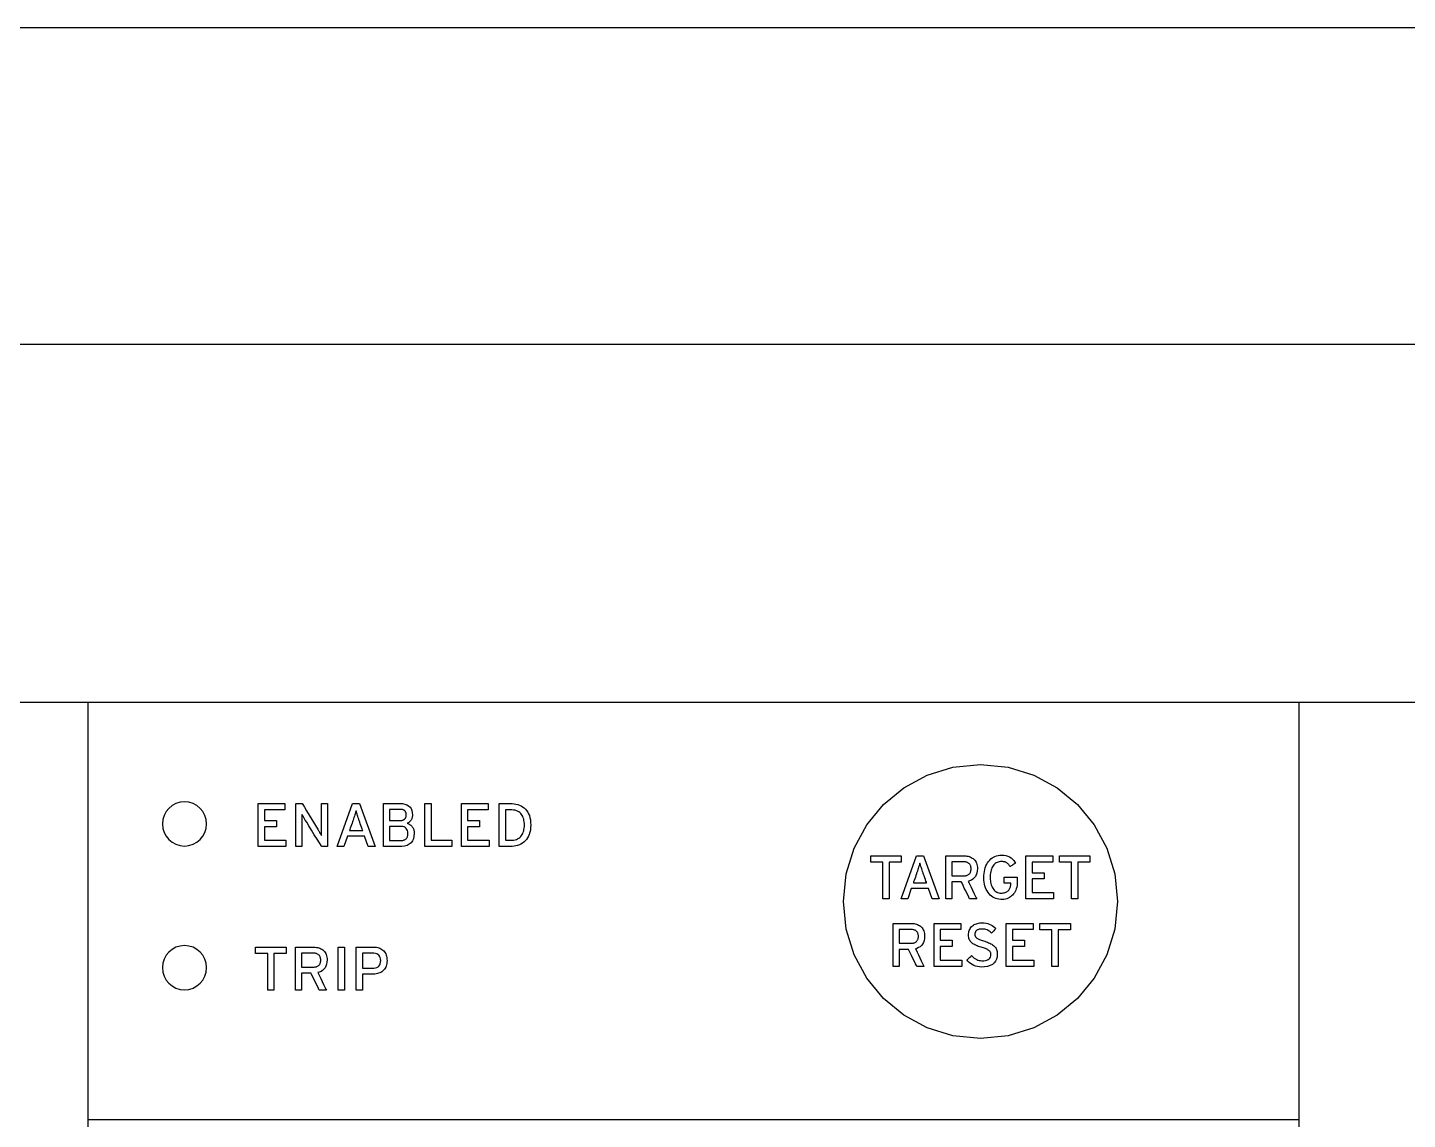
# Model space of a CAD drawing. Extents: x 1 to 47.7, y 0.2 to 33.3.
# Drawn here: x 11.468 to 14.59, y 13.531 to 16 of the extents above; entities that cross this region are included whole.
import ezdxf

# ---------------------------------------------------------------- set-up
doc = ezdxf.new("R2010")
doc.units = 0
doc.header["$MEASUREMENT"] = 0
for name, color, linetype in [('3_1__HORIZONTAL_RACK_MOUNT', 7, 'CONTINUOUS'), ('3_2__HORIZONTAL_PANEL_MOUN', 7, 'CONTINUOUS'), ('4_0_____DWG', 7, 'CONTINUOUS')]:
    doc.layers.add(name, color=color, linetype=linetype)

msp = doc.modelspace()

# ---------------------------------------------------------------- linework, layer by layer
at = {"layer": '3_1__HORIZONTAL_RACK_MOUNT'}
msp.add_lwpolyline([(14.7023, 15.2836), (14.5071, 15.2836), (14.3107, 15.2836), (14.1132, 15.2836), (13.9147, 15.2836), (13.7153, 15.2836), (13.5151, 15.2836), (13.3142, 15.2836), (12.9108, 15.2836), (12.5058, 15.2836), (12.1, 15.2836), (11.6942, 15.2836), (11.2892, 15.2836)], dxfattribs=at)
at = {"layer": '3_2__HORIZONTAL_PANEL_MOUN'}
msp.add_lwpolyline([(11.1871, 16), (11.6431, 16), (12.1, 16), (12.5569, 16), (13.0129, 16), (13.2403, 16), (13.4671, 16), (13.6932, 16), (13.9186, 16), (14.1431, 16), (14.3666, 16), (14.5889, 16), (14.8101, 16)], dxfattribs=at)
at = {"layer": '4_0_____DWG'}
for points in [[(14.6748, 14.4737), (14.5422, 14.4737), (14.4084, 14.4737), (14.2735, 14.4737), (14.1376, 14.4737), (14.0006, 14.4737), (13.8628, 14.4737), (13.7241, 14.4737), (13.5846, 14.4737), (13.3037, 14.4737), (13.0205, 14.4737), (12.7356, 14.4737), (12.1631, 14.4737), (11.5905, 14.4737), (11.3057, 14.4737)], [(11.6045, 14.4737), (11.6045, 10.7985)], [(14.3445, 14.4737), (14.3445, 10.7985)], [(11.9901, 14.1479), (11.9901, 14.2451), (12.0507, 14.2451), (12.0507, 14.231), (12.0042, 14.231), (12.0042, 14.2069), (12.0312, 14.2069), (12.0312, 14.1928), (12.0042, 14.1928), (12.0042, 14.162), (12.0528, 14.162), (12.0528, 14.1479), (11.9901, 14.1479)], [(12.2391, 14.1479), (12.2309, 14.171), (12.192, 14.171), (12.1839, 14.1479), (12.1688, 14.1479), (12.2038, 14.2451), (12.2193, 14.2451), (12.2547, 14.1479), (12.2391, 14.1479)], [(12.3672, 14.1479), (12.3672, 14.2451), (12.3813, 14.2451), (12.3813, 14.1622), (12.4282, 14.1622), (12.4282, 14.1479), (12.3672, 14.1479)], [(12.4498, 14.1479), (12.4498, 14.2451), (12.5104, 14.2451), (12.5104, 14.231), (12.4639, 14.231), (12.4639, 14.2069), (12.4909, 14.2069), (12.4909, 14.1928), (12.4639, 14.1928), (12.4639, 14.162), (12.5125, 14.162), (12.5125, 14.1479), (12.4498, 14.1479)], [(13.4175, 14.1126), (13.4175, 14.0297), (13.4035, 14.0297), (13.4035, 14.1126), (13.376, 14.1126), (13.376, 14.1269), (13.445, 14.1269), (13.445, 14.1126), (13.4175, 14.1126)], [(13.5148, 14.0297), (13.5066, 14.0527), (13.4677, 14.0527), (13.4597, 14.0297), (13.4445, 14.0297), (13.4795, 14.1269), (13.495, 14.1269), (13.5304, 14.0297), (13.5148, 14.0297)], [(13.7269, 14.0297), (13.7269, 14.1269), (13.7875, 14.1269), (13.7875, 14.1128), (13.741, 14.1128), (13.741, 14.0886), (13.768, 14.0886), (13.768, 14.0745), (13.741, 14.0745), (13.741, 14.0438), (13.7896, 14.0438), (13.7896, 14.0297), (13.7269, 14.0297)], [(13.8444, 14.1126), (13.8444, 14.0297), (13.8303, 14.0297), (13.8303, 14.1126), (13.8028, 14.1126), (13.8028, 14.1269), (13.8719, 14.1269), (13.8719, 14.1126), (13.8444, 14.1126)], [(13.5192, 13.8769), (13.5192, 13.9741), (13.5799, 13.9741), (13.5799, 13.96), (13.5333, 13.96), (13.5333, 13.9358), (13.5604, 13.9358), (13.5604, 13.9217), (13.5333, 13.9217), (13.5333, 13.891), (13.5819, 13.891), (13.5819, 13.8769), (13.5192, 13.8769)], [(13.6825, 13.8769), (13.6825, 13.9741), (13.7432, 13.9741), (13.7432, 13.96), (13.6966, 13.96), (13.6966, 13.9358), (13.7236, 13.9358), (13.7236, 13.9217), (13.6966, 13.9217), (13.6966, 13.891), (13.7452, 13.891), (13.7452, 13.8769), (13.6825, 13.8769)], [(13.8, 13.9598), (13.8, 13.8769), (13.7859, 13.8769), (13.7859, 13.9598), (13.7584, 13.9598), (13.7584, 13.9741), (13.8275, 13.9741), (13.8275, 13.9598), (13.8, 13.9598)], [(12.0257, 13.9062), (12.0257, 13.8232), (12.0116, 13.8232), (12.0116, 13.9062), (11.9841, 13.9062), (11.9841, 13.9204), (12.0532, 13.9204), (12.0532, 13.9062), (12.0257, 13.9062)], [(12.1713, 13.8232), (12.1713, 13.9204), (12.1854, 13.9204), (12.1854, 13.8232), (12.1713, 13.8232)], [(11.6045, 13.5308), (14.3445, 13.5308)]]:
    msp.add_lwpolyline(points, dxfattribs=at)
for points in [[(13.9343, 14.0236), (13.928, 13.9611), (13.9099, 13.9029), (13.8813, 13.8502), (13.8435, 13.8044), (13.7976, 13.7665), (13.745, 13.7379), (13.6868, 13.7199), (13.6243, 13.7136), (13.5618, 13.7199), (13.5036, 13.7379), (13.4509, 13.7665), (13.4051, 13.8044), (13.3672, 13.8502), (13.3386, 13.9029), (13.3206, 13.9611), (13.3143, 14.0236), (13.3206, 14.086), (13.3386, 14.1442), (13.3672, 14.1969), (13.4051, 14.2428), (13.4509, 14.2806), (13.5036, 14.3092), (13.5618, 14.3273), (13.6243, 14.3336), (13.6868, 14.3273), (13.745, 14.3092), (13.7976, 14.2806), (13.8435, 14.2428), (13.8813, 14.1969), (13.9099, 14.1442), (13.928, 14.086)], [(11.8234, 14.1489), (11.8335, 14.1499), (11.8429, 14.1529), (11.8514, 14.1575), (11.8588, 14.1636), (11.8649, 14.171), (11.8695, 14.1795), (11.8724, 14.1889), (11.8735, 14.1989), (11.8724, 14.209), (11.8695, 14.2184), (11.8649, 14.2269), (11.8588, 14.2343), (11.8514, 14.2404), (11.8429, 14.245), (11.8335, 14.2479), (11.8234, 14.2489), (11.8134, 14.2479), (11.804, 14.245), (11.7955, 14.2404), (11.7881, 14.2343), (11.782, 14.2269), (11.7774, 14.2184), (11.7745, 14.209), (11.7735, 14.1989), (11.7745, 14.1889), (11.7774, 14.1795), (11.782, 14.171), (11.7881, 14.1636), (11.7955, 14.1575), (11.804, 14.1529), (11.8134, 14.1499)], [(12.1336, 14.1479), (12.1322, 14.1502), (12.1285, 14.1561), (12.1233, 14.1646), (12.1171, 14.1747), (12.1107, 14.1851), (12.1047, 14.1948), (12.0998, 14.2028), (12.0967, 14.2077), (12.0958, 14.2093), (12.0949, 14.2109), (12.094, 14.2124), (12.0931, 14.2138), (12.0923, 14.2152), (12.0915, 14.2165), (12.0907, 14.2178), (12.09, 14.2191), (12.0893, 14.2203), (12.089, 14.2195), (12.089, 14.2172), (12.089, 14.2148), (12.089, 14.2123), (12.089, 14.2097), (12.0891, 14.2071), (12.0891, 14.2044), (12.0891, 14.2016), (12.0891, 14.1987), (12.0891, 14.197), (12.0891, 14.1924), (12.0891, 14.1856), (12.0891, 14.1775), (12.0891, 14.1688), (12.0891, 14.1606), (12.0891, 14.1538), (12.0891, 14.1493), (12.0891, 14.1479), (12.0885, 14.1479), (12.0871, 14.1479), (12.0851, 14.1479), (12.0828, 14.1479), (12.0805, 14.1479), (12.0783, 14.1479), (12.0766, 14.1479), (12.0756, 14.1479), (12.0754, 14.1486), (12.0754, 14.1549), (12.0754, 14.1664), (12.0754, 14.1812), (12.0754, 14.1977), (12.0754, 14.2141), (12.0754, 14.2286), (12.0754, 14.2394), (12.0754, 14.2448), (12.0757, 14.2451), (12.0769, 14.2451), (12.0788, 14.2451), (12.0811, 14.2451), (12.0835, 14.2451), (12.0859, 14.2451), (12.0879, 14.2451), (12.0893, 14.2451), (12.0898, 14.2451), (12.0911, 14.243), (12.0946, 14.2372), (12.0996, 14.2289), (12.1055, 14.2191), (12.1117, 14.209), (12.1174, 14.1995), (12.122, 14.1918), (12.1249, 14.1869), (12.1259, 14.1853), (12.127, 14.1835), (12.128, 14.1817), (12.1289, 14.1801), (12.1299, 14.1784), (12.1307, 14.1769), (12.1316, 14.1754), (12.1324, 14.174), (12.1331, 14.1726), (12.1334, 14.1734), (12.1334, 14.1758), (12.1334, 14.1783), (12.1333, 14.1808), (12.1333, 14.1834), (12.1333, 14.1861), (12.1333, 14.1889), (12.1333, 14.1917), (12.1333, 14.1946), (12.1333, 14.1963), (12.1333, 14.2008), (12.1333, 14.2076), (12.1333, 14.2158), (12.1333, 14.2243), (12.1333, 14.2325), (12.1333, 14.2393), (12.1333, 14.2438), (12.1333, 14.2451), (12.1339, 14.2451), (12.1354, 14.2451), (12.1373, 14.2451), (12.1396, 14.2451), (12.142, 14.2451), (12.1441, 14.2451), (12.1458, 14.2451), (12.1468, 14.2451), (12.147, 14.2444), (12.147, 14.2382), (12.147, 14.2267), (12.147, 14.2118), (12.147, 14.1953), (12.147, 14.179), (12.147, 14.1645), (12.147, 14.1537), (12.147, 14.1483), (12.1467, 14.1479), (12.1456, 14.1479), (12.1439, 14.1479), (12.1417, 14.1479), (12.1394, 14.1479), (12.1372, 14.1479), (12.1354, 14.1479), (12.134, 14.1479)], [(12.3431, 14.1778), (12.3425, 14.1712), (12.3412, 14.1654), (12.3389, 14.1605), (12.3358, 14.1564), (12.3319, 14.1531), (12.3271, 14.1506), (12.3214, 14.1489), (12.3149, 14.1481), (12.3106, 14.1479), (12.308, 14.1479), (12.3034, 14.1479), (12.2976, 14.1479), (12.2911, 14.1479), (12.2847, 14.1479), (12.2792, 14.1479), (12.2752, 14.1479), (12.2735, 14.1479), (12.2735, 14.1509), (12.2735, 14.1601), (12.2735, 14.1737), (12.2735, 14.1899), (12.2735, 14.2069), (12.2735, 14.2227), (12.2735, 14.2355), (12.2735, 14.2435), (12.2736, 14.2451), (12.276, 14.2451), (12.2805, 14.2451), (12.2865, 14.2451), (12.2932, 14.2451), (12.2998, 14.2451), (12.3057, 14.2451), (12.31, 14.2451), (12.3121, 14.2451), (12.3167, 14.2449), (12.322, 14.244), (12.3266, 14.2424), (12.3304, 14.2401), (12.3336, 14.2372), (12.336, 14.2336), (12.3378, 14.2292), (12.3388, 14.2242), (12.3392, 14.2195), (12.3391, 14.2179), (12.339, 14.2163), (12.3387, 14.2148), (12.3384, 14.2133), (12.3379, 14.2119), (12.3374, 14.2106), (12.3368, 14.2094), (12.3361, 14.2082), (12.3353, 14.2071), (12.3345, 14.206), (12.3336, 14.2051), (12.3326, 14.2041), (12.3316, 14.2033), (12.3306, 14.2024), (12.3294, 14.2017), (12.3283, 14.201), (12.3273, 14.2004), (12.3287, 14.2), (12.3301, 14.1995), (12.3314, 14.1989), (12.3327, 14.1981), (12.3339, 14.1973), (12.3352, 14.1963), (12.3364, 14.1953), (12.3376, 14.1941), (12.3387, 14.1928), (12.3397, 14.1913), (12.3406, 14.1898), (12.3413, 14.1881), (12.3419, 14.1863), (12.3424, 14.1843), (12.3427, 14.1823), (12.343, 14.1801)], [(12.6067, 14.1965), (12.6065, 14.1907), (12.6059, 14.1853), (12.6049, 14.1802), (12.6035, 14.1755), (12.6018, 14.1712), (12.5997, 14.1673), (12.5973, 14.1638), (12.5944, 14.1607), (12.5913, 14.158), (12.588, 14.1556), (12.5845, 14.1535), (12.5809, 14.1518), (12.5771, 14.1504), (12.5731, 14.1493), (12.569, 14.1485), (12.5647, 14.1481), (12.5608, 14.1479), (12.5595, 14.1479), (12.5567, 14.1479), (12.5528, 14.1479), (12.5483, 14.1479), (12.5438, 14.1479), (12.5398, 14.1479), (12.5368, 14.1479), (12.5353, 14.1479), (12.5352, 14.1499), (12.5352, 14.1584), (12.5352, 14.1717), (12.5352, 14.1879), (12.5352, 14.2051), (12.5352, 14.2214), (12.5352, 14.2347), (12.5352, 14.2432), (12.5353, 14.2451), (12.5368, 14.2451), (12.5398, 14.2451), (12.5438, 14.2451), (12.5483, 14.2451), (12.5528, 14.2451), (12.5567, 14.2451), (12.5595, 14.2451), (12.5608, 14.2451), (12.5647, 14.2451), (12.5691, 14.2447), (12.5733, 14.2439), (12.5773, 14.2429), (12.5812, 14.2415), (12.5848, 14.2398), (12.5883, 14.2378), (12.5916, 14.2354), (12.5947, 14.2327), (12.5974, 14.2296), (12.5998, 14.226), (12.6019, 14.2221), (12.6036, 14.2178), (12.6049, 14.2131), (12.6059, 14.208), (12.6065, 14.2024)], [(12.2187, 14.2064), (12.2176, 14.2096), (12.2166, 14.2127), (12.2156, 14.2156), (12.2147, 14.2184), (12.2138, 14.2211), (12.213, 14.2236), (12.2122, 14.2261), (12.2115, 14.2283), (12.2108, 14.227), (12.2101, 14.2247), (12.2094, 14.2222), (12.2086, 14.2195), (12.2077, 14.2168), (12.2067, 14.2138), (12.2057, 14.2108), (12.2047, 14.2076), (12.2041, 14.2059), (12.2035, 14.2041), (12.2024, 14.201), (12.2011, 14.1972), (12.1997, 14.1931), (12.1983, 14.1893), (12.1973, 14.1862), (12.1966, 14.1844), (12.1967, 14.184), (12.1988, 14.184), (12.2027, 14.184), (12.2077, 14.184), (12.2131, 14.184), (12.2184, 14.184), (12.2228, 14.184), (12.2257, 14.184), (12.2265, 14.1841), (12.226, 14.1853), (12.2251, 14.188), (12.2238, 14.1916), (12.2224, 14.1956), (12.221, 14.1996), (12.2198, 14.2031), (12.219, 14.2055)], [(12.3251, 14.2191), (12.325, 14.2204), (12.3249, 14.2216), (12.3247, 14.2227), (12.3245, 14.2239), (12.3241, 14.2249), (12.3237, 14.2259), (12.3232, 14.2269), (12.3226, 14.2278), (12.3219, 14.2286), (12.321, 14.2294), (12.32, 14.23), (12.319, 14.2305), (12.3178, 14.231), (12.3165, 14.2313), (12.3151, 14.2316), (12.3136, 14.2318), (12.312, 14.2318), (12.311, 14.2318), (12.3085, 14.2318), (12.3048, 14.2318), (12.3005, 14.2318), (12.2961, 14.2318), (12.292, 14.2318), (12.2888, 14.2318), (12.287, 14.2318), (12.2868, 14.2316), (12.2868, 14.2298), (12.2868, 14.2266), (12.2868, 14.2226), (12.2868, 14.2181), (12.2868, 14.2139), (12.2868, 14.2102), (12.2868, 14.2076), (12.2868, 14.2067), (12.2877, 14.2067), (12.2903, 14.2067), (12.294, 14.2067), (12.2983, 14.2067), (12.3027, 14.2067), (12.3067, 14.2067), (12.3099, 14.2067), (12.3118, 14.2067), (12.3124, 14.2067), (12.3133, 14.2067), (12.314, 14.2068), (12.3148, 14.2069), (12.3155, 14.207), (12.3162, 14.2072), (12.3168, 14.2073), (12.3175, 14.2076), (12.3181, 14.2078), (12.3186, 14.2081), (12.3192, 14.2084), (12.3197, 14.2087), (12.3202, 14.209), (12.3206, 14.2093), (12.3211, 14.2097), (12.3215, 14.21), (12.3219, 14.2104), (12.3225, 14.211), (12.3231, 14.2119), (12.3236, 14.2128), (12.3241, 14.2137), (12.3244, 14.2147), (12.3247, 14.2157), (12.3249, 14.2168), (12.325, 14.2179)], [(12.5923, 14.1965), (12.5922, 14.2002), (12.5919, 14.2036), (12.5914, 14.2069), (12.5907, 14.21), (12.5898, 14.2129), (12.5886, 14.2156), (12.5873, 14.2182), (12.5858, 14.2206), (12.584, 14.2228), (12.5819, 14.2247), (12.5796, 14.2264), (12.577, 14.2278), (12.5742, 14.229), (12.5711, 14.2299), (12.5677, 14.2305), (12.5641, 14.2309), (12.5608, 14.231), (12.5603, 14.231), (12.559, 14.231), (12.5572, 14.231), (12.5552, 14.231), (12.5532, 14.231), (12.5514, 14.231), (12.55, 14.231), (12.5493, 14.231), (12.5493, 14.2296), (12.5493, 14.2236), (12.5493, 14.2142), (12.5493, 14.2026), (12.5493, 14.1904), (12.5493, 14.1789), (12.5493, 14.1694), (12.5493, 14.1635), (12.5493, 14.162), (12.55, 14.162), (12.5514, 14.162), (12.5532, 14.162), (12.5552, 14.162), (12.5572, 14.162), (12.559, 14.162), (12.5603, 14.162), (12.5608, 14.162), (12.5641, 14.1622), (12.5677, 14.1626), (12.5711, 14.1632), (12.5742, 14.1641), (12.577, 14.1653), (12.5796, 14.1668), (12.5819, 14.1685), (12.584, 14.1705), (12.5858, 14.1727), (12.5873, 14.1751), (12.5886, 14.1776), (12.5898, 14.1803), (12.5907, 14.1832), (12.5914, 14.1863), (12.5919, 14.1895), (12.5922, 14.193)], [(12.329, 14.1773), (12.3287, 14.1809), (12.3279, 14.1841), (12.3267, 14.1868), (12.325, 14.189), (12.3228, 14.1908), (12.3202, 14.1921), (12.3171, 14.193), (12.3136, 14.1935), (12.3118, 14.1935), (12.3096, 14.1935), (12.3061, 14.1935), (12.3018, 14.1935), (12.2972, 14.1935), (12.2929, 14.1935), (12.2894, 14.1935), (12.2872, 14.1935), (12.2868, 14.1934), (12.2868, 14.1913), (12.2868, 14.1874), (12.2868, 14.1822), (12.2868, 14.1764), (12.2868, 14.1708), (12.2868, 14.1659), (12.2868, 14.1625), (12.2868, 14.1612), (12.2878, 14.1612), (12.2904, 14.1612), (12.2942, 14.1612), (12.2986, 14.1612), (12.303, 14.1612), (12.3071, 14.1612), (12.3102, 14.1612), (12.3118, 14.1612), (12.3134, 14.1613), (12.3154, 14.1614), (12.3173, 14.1617), (12.3191, 14.1621), (12.3207, 14.1627), (12.3221, 14.1633), (12.3234, 14.1642), (12.3245, 14.1651), (12.3255, 14.1661), (12.3263, 14.1673), (12.327, 14.1685), (12.3276, 14.1697), (12.3281, 14.1711), (12.3285, 14.1725), (12.3287, 14.1741), (12.3289, 14.1757)], [(13.4944, 14.0881), (13.4933, 14.0913), (13.4923, 14.0944), (13.4913, 14.0973), (13.4904, 14.1001), (13.4895, 14.1028), (13.4887, 14.1054), (13.4879, 14.1078), (13.4872, 14.1101), (13.4865, 14.1087), (13.4859, 14.1064), (13.4851, 14.1039), (13.4843, 14.1013), (13.4834, 14.0985), (13.4824, 14.0956), (13.4814, 14.0925), (13.4804, 14.0893), (13.4798, 14.0877), (13.4792, 14.0858), (13.4781, 14.0827), (13.4768, 14.0789), (13.4754, 14.0748), (13.474, 14.071), (13.473, 14.068), (13.4723, 14.0661), (13.4724, 14.0657), (13.4745, 14.0657), (13.4784, 14.0657), (13.4834, 14.0657), (13.4888, 14.0657), (13.4941, 14.0657), (13.4985, 14.0657), (13.5014, 14.0657), (13.5022, 14.0658), (13.5017, 14.067), (13.5008, 14.0697), (13.4995, 14.0733), (13.4981, 14.0774), (13.4967, 14.0813), (13.4955, 14.0848), (13.4947, 14.0872)], [(13.6172, 14.0978), (13.6169, 14.0926), (13.616, 14.088), (13.6146, 14.0838), (13.6126, 14.0801), (13.6101, 14.0769), (13.6071, 14.0742), (13.6035, 14.072), (13.5994, 14.0702), (13.5966, 14.0692), (13.5978, 14.0667), (13.6, 14.0621), (13.603, 14.056), (13.6063, 14.0492), (13.6095, 14.0425), (13.6124, 14.0365), (13.6146, 14.032), (13.6157, 14.0298), (13.6154, 14.0297), (13.614, 14.0297), (13.6119, 14.0297), (13.6093, 14.0297), (13.6064, 14.0297), (13.6037, 14.0297), (13.6015, 14.0297), (13.6, 14.0297), (13.5994, 14.0297), (13.5986, 14.0314), (13.5967, 14.0353), (13.594, 14.0409), (13.5909, 14.0474), (13.5876, 14.054), (13.5847, 14.0601), (13.5824, 14.0649), (13.581, 14.0677), (13.5806, 14.0681), (13.5792, 14.0681), (13.5766, 14.0681), (13.5733, 14.0681), (13.5697, 14.0681), (13.5661, 14.0681), (13.5629, 14.0681), (13.5606, 14.0681), (13.5596, 14.0681), (13.5595, 14.0672), (13.5595, 14.0637), (13.5595, 14.0585), (13.5595, 14.0522), (13.5595, 14.0456), (13.5595, 14.0393), (13.5595, 14.0341), (13.5595, 14.0306), (13.5595, 14.0297), (13.5588, 14.0297), (13.5573, 14.0297), (13.5553, 14.0297), (13.5529, 14.0297), (13.5506, 14.0297), (13.5484, 14.0297), (13.5468, 14.0297), (13.5458, 14.0297), (13.5457, 14.0308), (13.5457, 14.0379), (13.5457, 14.05), (13.5457, 14.0654), (13.5457, 14.0821), (13.5457, 14.0984), (13.5457, 14.1125), (13.5457, 14.1226), (13.5457, 14.1268), (13.547, 14.1269), (13.5509, 14.1269), (13.5566, 14.1269), (13.5634, 14.1269), (13.5706, 14.1269), (13.5772, 14.1269), (13.5827, 14.1269), (13.5862, 14.1269), (13.5878, 14.1269), (13.5907, 14.1267), (13.5934, 14.1264), (13.5961, 14.1259), (13.5986, 14.1252), (13.601, 14.1243), (13.6034, 14.1232), (13.6056, 14.1219), (13.6077, 14.1205), (13.6096, 14.1189), (13.6114, 14.117), (13.6129, 14.1149), (13.6142, 14.1126), (13.6153, 14.11), (13.6161, 14.1073), (13.6167, 14.1044), (13.6171, 14.1012)], [(13.603, 14.0974), (13.6029, 14.0992), (13.6027, 14.1009), (13.6024, 14.1025), (13.602, 14.1039), (13.6014, 14.1053), (13.6008, 14.1065), (13.6, 14.1077), (13.5991, 14.1087), (13.5981, 14.1096), (13.597, 14.1105), (13.5958, 14.1112), (13.5945, 14.1118), (13.5931, 14.1123), (13.5917, 14.1127), (13.5901, 14.113), (13.5885, 14.1131), (13.587, 14.1132), (13.5856, 14.1132), (13.5826, 14.1132), (13.5784, 14.1132), (13.5736, 14.1132), (13.5688, 14.1132), (13.5645, 14.1132), (13.5613, 14.1132), (13.5596, 14.1132), (13.5595, 14.1125), (13.5595, 14.1098), (13.5595, 14.1055), (13.5595, 14.1003), (13.5595, 14.0947), (13.5595, 14.0895), (13.5595, 14.0852), (13.5595, 14.0825), (13.5596, 14.0818), (13.5613, 14.0818), (13.5645, 14.0818), (13.5688, 14.0818), (13.5736, 14.0818), (13.5784, 14.0818), (13.5826, 14.0818), (13.5856, 14.0818), (13.587, 14.0818), (13.5884, 14.0819), (13.5901, 14.082), (13.5916, 14.0823), (13.593, 14.0826), (13.5944, 14.0831), (13.5957, 14.0837), (13.5969, 14.0844), (13.598, 14.0852), (13.599, 14.0861), (13.5999, 14.0871), (13.6007, 14.0882), (13.6014, 14.0895), (13.6019, 14.0908), (13.6024, 14.0923), (13.6027, 14.0939), (13.6029, 14.0956)], [(13.7074, 14.0677), (13.7072, 14.0635), (13.7068, 14.0596), (13.7061, 14.0559), (13.7052, 14.0524), (13.7041, 14.0491), (13.7027, 14.0461), (13.701, 14.0432), (13.6991, 14.0406), (13.6969, 14.0383), (13.6946, 14.0361), (13.6921, 14.0342), (13.6895, 14.0325), (13.6866, 14.0311), (13.6837, 14.03), (13.6805, 14.0291), (13.6772, 14.0285), (13.6738, 14.0282), (13.67, 14.0282), (13.666, 14.0286), (13.6622, 14.0293), (13.6586, 14.0304), (13.6552, 14.0318), (13.652, 14.0336), (13.649, 14.0357), (13.6463, 14.0382), (13.6437, 14.041), (13.6413, 14.0441), (13.6392, 14.0474), (13.6373, 14.0509), (13.6357, 14.0547), (13.6343, 14.0587), (13.6333, 14.063), (13.6325, 14.0674), (13.632, 14.0722), (13.6318, 14.0771), (13.6319, 14.0821), (13.6322, 14.087), (13.6329, 14.0916), (13.6338, 14.0959), (13.635, 14.1001), (13.6365, 14.104), (13.6382, 14.1077), (13.6402, 14.1111), (13.6425, 14.1144), (13.645, 14.1173), (13.6477, 14.1199), (13.6506, 14.1222), (13.6536, 14.1241), (13.6569, 14.1256), (13.6604, 14.1268), (13.6641, 14.1277), (13.668, 14.1282), (13.6723, 14.1284), (13.6772, 14.1281), (13.6818, 14.1273), (13.6861, 14.126), (13.69, 14.1243), (13.6935, 14.1222), (13.6967, 14.1195), (13.6996, 14.1164), (13.7021, 14.1129), (13.7035, 14.1102), (13.7028, 14.1098), (13.7014, 14.1089), (13.6996, 14.1077), (13.6975, 14.1064), (13.6955, 14.1051), (13.6936, 14.1039), (13.6921, 14.1029), (13.6913, 14.1024), (13.6908, 14.103), (13.69, 14.1043), (13.6891, 14.1055), (13.6883, 14.1066), (13.6874, 14.1077), (13.6864, 14.1086), (13.6855, 14.1095), (13.6845, 14.1103), (13.6835, 14.1111), (13.6825, 14.1117), (13.6814, 14.1122), (13.6802, 14.1126), (13.6789, 14.113), (13.6776, 14.1133), (13.6762, 14.1136), (13.6748, 14.1138), (13.6733, 14.1139), (13.6717, 14.1139), (13.6691, 14.1138), (13.6665, 14.1134), (13.664, 14.1128), (13.6617, 14.112), (13.6596, 14.1109), (13.6576, 14.1096), (13.6558, 14.1081), (13.6541, 14.1063), (13.6526, 14.1043), (13.6512, 14.102), (13.6499, 14.0995), (13.6489, 14.0969), (13.648, 14.0941), (13.6473, 14.0911), (13.6467, 14.0879), (13.6464, 14.0845), (13.6462, 14.081), (13.6461, 14.0772), (13.6463, 14.0736), (13.6466, 14.0702), (13.647, 14.067), (13.6477, 14.064), (13.6485, 14.0611), (13.6495, 14.0584), (13.6506, 14.0559), (13.6519, 14.0536), (13.6534, 14.0514), (13.655, 14.0494), (13.6568, 14.0477), (13.6587, 14.0462), (13.6608, 14.045), (13.663, 14.044), (13.6654, 14.0433), (13.668, 14.0428), (13.6706, 14.0426), (13.6733, 14.0427), (13.6757, 14.0429), (13.6779, 14.0433), (13.68, 14.0439), (13.6819, 14.0446), (13.6837, 14.0455), (13.6853, 14.0466), (13.6867, 14.0478), (13.688, 14.0492), (13.689, 14.0506), (13.69, 14.0522), (13.6908, 14.0538), (13.6915, 14.0554), (13.692, 14.0571), (13.6924, 14.0589), (13.6928, 14.0608), (13.6929, 14.0627), (13.693, 14.0645), (13.693, 14.0646), (13.693, 14.0646), (13.693, 14.0647), (13.693, 14.0647), (13.693, 14.0648), (13.693, 14.0649), (13.693, 14.0649), (13.693, 14.0649), (13.693, 14.0649), (13.6922, 14.0649), (13.6905, 14.0649), (13.6883, 14.0649), (13.6857, 14.0649), (13.6831, 14.0649), (13.6808, 14.0649), (13.6789, 14.0649), (13.6778, 14.0649), (13.6776, 14.065), (13.6776, 14.0659), (13.6776, 14.0675), (13.6776, 14.0696), (13.6776, 14.072), (13.6776, 14.0743), (13.6776, 14.0764), (13.6776, 14.078), (13.6776, 14.0788), (13.678, 14.0789), (13.6803, 14.0789), (13.6839, 14.0789), (13.6885, 14.0789), (13.6936, 14.0789), (13.6985, 14.0789), (13.7028, 14.0789), (13.7059, 14.0789), (13.7073, 14.0789), (13.7074, 14.0786), (13.7074, 14.0777), (13.7074, 14.0762), (13.7074, 14.0744), (13.7074, 14.0725), (13.7074, 14.0707), (13.7074, 14.0692), (13.7074, 14.0681)], [(13.4979, 13.945), (13.4975, 13.9399), (13.4966, 13.9352), (13.4952, 13.931), (13.4932, 13.9273), (13.4907, 13.9241), (13.4877, 13.9214), (13.4841, 13.9192), (13.48, 13.9175), (13.4772, 13.9164), (13.4784, 13.914), (13.4807, 13.9093), (13.4836, 13.9032), (13.4869, 13.8964), (13.4902, 13.8897), (13.4931, 13.8837), (13.4952, 13.8792), (13.4963, 13.877), (13.496, 13.8769), (13.4947, 13.8769), (13.4925, 13.8769), (13.4899, 13.8769), (13.4871, 13.8769), (13.4844, 13.8769), (13.4821, 13.8769), (13.4806, 13.8769), (13.4801, 13.8769), (13.4793, 13.8786), (13.4773, 13.8826), (13.4746, 13.8882), (13.4715, 13.8946), (13.4683, 13.9012), (13.4653, 13.9073), (13.463, 13.9121), (13.4616, 13.9149), (13.4613, 13.9154), (13.4598, 13.9154), (13.4572, 13.9154), (13.4539, 13.9154), (13.4503, 13.9154), (13.4467, 13.9154), (13.4435, 13.9154), (13.4412, 13.9154), (13.4402, 13.9154), (13.4402, 13.9144), (13.4402, 13.911), (13.4402, 13.9057), (13.4402, 13.8995), (13.4402, 13.8928), (13.4402, 13.8865), (13.4402, 13.8813), (13.4402, 13.8779), (13.4401, 13.8769), (13.4395, 13.8769), (13.438, 13.8769), (13.4359, 13.8769), (13.4336, 13.8769), (13.4312, 13.8769), (13.4291, 13.8769), (13.4274, 13.8769), (13.4264, 13.8769), (13.4263, 13.878), (13.4263, 13.8851), (13.4263, 13.8972), (13.4263, 13.9126), (13.4263, 13.9293), (13.4263, 13.9456), (13.4263, 13.9597), (13.4263, 13.9698), (13.4263, 13.974), (13.4276, 13.9741), (13.4315, 13.9741), (13.4372, 13.9741), (13.4441, 13.9741), (13.4512, 13.9741), (13.4579, 13.9741), (13.4633, 13.9741), (13.4668, 13.9741), (13.4684, 13.9741), (13.4713, 13.9739), (13.4741, 13.9736), (13.4767, 13.9731), (13.4792, 13.9724), (13.4817, 13.9715), (13.484, 13.9704), (13.4862, 13.9692), (13.4883, 13.9677), (13.4903, 13.9661), (13.492, 13.9642), (13.4935, 13.9621), (13.4948, 13.9598), (13.4959, 13.9573), (13.4967, 13.9545), (13.4974, 13.9516), (13.4977, 13.9484)], [(13.4836, 13.9446), (13.4836, 13.9464), (13.4833, 13.9481), (13.483, 13.9497), (13.4826, 13.9511), (13.4821, 13.9525), (13.4814, 13.9537), (13.4806, 13.9549), (13.4797, 13.9559), (13.4787, 13.9568), (13.4776, 13.9577), (13.4764, 13.9584), (13.4751, 13.959), (13.4737, 13.9595), (13.4723, 13.9599), (13.4707, 13.9602), (13.4691, 13.9603), (13.4676, 13.9604), (13.4662, 13.9604), (13.4632, 13.9604), (13.459, 13.9604), (13.4542, 13.9604), (13.4494, 13.9604), (13.4451, 13.9604), (13.4419, 13.9604), (13.4403, 13.9604), (13.4402, 13.9598), (13.4402, 13.957), (13.4402, 13.9527), (13.4402, 13.9475), (13.4402, 13.9419), (13.4402, 13.9367), (13.4402, 13.9324), (13.4402, 13.9297), (13.4403, 13.929), (13.4419, 13.929), (13.4451, 13.929), (13.4494, 13.929), (13.4542, 13.929), (13.459, 13.929), (13.4632, 13.929), (13.4662, 13.929), (13.4676, 13.929), (13.4691, 13.9291), (13.4707, 13.9292), (13.4722, 13.9295), (13.4737, 13.9299), (13.475, 13.9303), (13.4763, 13.9309), (13.4775, 13.9316), (13.4786, 13.9324), (13.4796, 13.9333), (13.4805, 13.9343), (13.4813, 13.9355), (13.482, 13.9367), (13.4826, 13.938), (13.483, 13.9395), (13.4833, 13.9411), (13.4836, 13.9428)], [(13.6621, 13.9048), (13.6617, 13.8987), (13.6604, 13.8932), (13.6582, 13.8885), (13.655, 13.8846), (13.651, 13.8813), (13.646, 13.8787), (13.6402, 13.8769), (13.6334, 13.8757), (13.6263, 13.8754), (13.6217, 13.8757), (13.6173, 13.8765), (13.6131, 13.8776), (13.6091, 13.8791), (13.6054, 13.881), (13.6019, 13.8833), (13.5986, 13.8859), (13.5955, 13.889), (13.5938, 13.8911), (13.5944, 13.8917), (13.5956, 13.8929), (13.5971, 13.8944), (13.5987, 13.896), (13.6004, 13.8977), (13.602, 13.8993), (13.6031, 13.9004), (13.6038, 13.9011), (13.6052, 13.8997), (13.6077, 13.8974), (13.6102, 13.8954), (13.6129, 13.8937), (13.6156, 13.8923), (13.6185, 13.8912), (13.6214, 13.8904), (13.6245, 13.8898), (13.6276, 13.8896), (13.6316, 13.8897), (13.6354, 13.8901), (13.6387, 13.891), (13.6415, 13.8922), (13.6437, 13.8937), (13.6455, 13.8956), (13.6468, 13.8979), (13.6476, 13.9006), (13.6479, 13.9036), (13.6478, 13.9049), (13.6476, 13.9061), (13.6474, 13.9073), (13.6469, 13.9084), (13.6464, 13.9094), (13.6458, 13.9104), (13.645, 13.9113), (13.6441, 13.9122), (13.6431, 13.913), (13.6419, 13.9139), (13.6405, 13.9147), (13.6389, 13.9155), (13.6372, 13.9163), (13.6352, 13.9171), (13.6331, 13.9179), (13.6308, 13.9186), (13.6283, 13.9194), (13.6255, 13.9202), (13.6223, 13.9212), (13.6193, 13.9222), (13.6165, 13.9233), (13.6138, 13.9245), (13.6114, 13.9256), (13.6092, 13.9269), (13.6072, 13.9282), (13.6053, 13.9295), (13.6037, 13.9309), (13.6022, 13.9324), (13.6009, 13.9341), (13.5998, 13.9359), (13.5989, 13.9379), (13.5982, 13.9401), (13.5976, 13.9425), (13.5973, 13.945), (13.5971, 13.9478), (13.5972, 13.9506), (13.5975, 13.9533), (13.5981, 13.9559), (13.5988, 13.9583), (13.5998, 13.9606), (13.601, 13.9628), (13.6025, 13.9648), (13.6042, 13.9667), (13.6061, 13.9684), (13.6081, 13.9699), (13.6102, 13.9713), (13.6125, 13.9724), (13.6148, 13.9734), (13.6173, 13.9742), (13.6199, 13.9748), (13.6227, 13.9753), (13.6255, 13.9755), (13.6286, 13.9756), (13.6327, 13.9754), (13.6367, 13.9748), (13.6405, 13.974), (13.6441, 13.9727), (13.6476, 13.9712), (13.6509, 13.9693), (13.654, 13.967), (13.657, 13.9645), (13.659, 13.9624), (13.6584, 13.9619), (13.6573, 13.9607), (13.6559, 13.9592), (13.6542, 13.9575), (13.6525, 13.9557), (13.651, 13.9542), (13.6498, 13.9529), (13.6491, 13.9522), (13.6481, 13.9531), (13.646, 13.955), (13.6439, 13.9566), (13.6416, 13.958), (13.6391, 13.9592), (13.6366, 13.9601), (13.6339, 13.9608), (13.631, 13.9612), (13.6281, 13.9614), (13.6259, 13.9614), (13.6241, 13.9612), (13.6225, 13.961), (13.621, 13.9607), (13.6196, 13.9604), (13.6184, 13.9599), (13.6172, 13.9594), (13.6162, 13.9587), (13.6152, 13.958), (13.6144, 13.9572), (13.6137, 13.9564), (13.6131, 13.9555), (13.6126, 13.9546), (13.6121, 13.9536), (13.6118, 13.9526), (13.6116, 13.9515), (13.6114, 13.9504), (13.6114, 13.9493), (13.6114, 13.9487), (13.6114, 13.9482), (13.6115, 13.9476), (13.6116, 13.9471), (13.6117, 13.9466), (13.6118, 13.9462), (13.612, 13.9457), (13.6121, 13.9453), (13.6123, 13.9448), (13.6126, 13.9444), (13.6129, 13.9439), (13.6132, 13.9435), (13.6135, 13.943), (13.6139, 13.9426), (13.6143, 13.9422), (13.6148, 13.9417), (13.6153, 13.9413), (13.6161, 13.9408), (13.6173, 13.94), (13.6187, 13.9392), (13.6202, 13.9385), (13.622, 13.9377), (13.6239, 13.9369), (13.6261, 13.9361), (13.6284, 13.9353), (13.6309, 13.9345), (13.6339, 13.9336), (13.6369, 13.9326), (13.6398, 13.9315), (13.6425, 13.9304), (13.6451, 13.9293), (13.6474, 13.9281), (13.6497, 13.9268), (13.6517, 13.9255), (13.6537, 13.9241), (13.6554, 13.9226), (13.657, 13.921), (13.6583, 13.9192), (13.6594, 13.9172), (13.6604, 13.9151), (13.6611, 13.9127), (13.6616, 13.9103), (13.662, 13.9076)], [(11.8234, 13.8239), (11.8335, 13.8249), (11.8429, 13.8279), (11.8514, 13.8325), (11.8588, 13.8386), (11.8649, 13.846), (11.8695, 13.8545), (11.8724, 13.8639), (11.8735, 13.874), (11.8724, 13.884), (11.8695, 13.8934), (11.8649, 13.9019), (11.8588, 13.9093), (11.8514, 13.9154), (11.8429, 13.92), (11.8335, 13.9229), (11.8234, 13.9239), (11.8134, 13.9229), (11.804, 13.92), (11.7955, 13.9154), (11.7881, 13.9093), (11.782, 13.9019), (11.7774, 13.8934), (11.7745, 13.884), (11.7735, 13.874), (11.7745, 13.8639), (11.7774, 13.8545), (11.782, 13.846), (11.7881, 13.8386), (11.7955, 13.8325), (11.804, 13.8279), (11.8134, 13.8249)], [(12.1459, 13.8914), (12.1455, 13.8862), (12.1446, 13.8815), (12.1432, 13.8774), (12.1413, 13.8737), (12.1388, 13.8705), (12.1357, 13.8678), (12.1322, 13.8655), (12.1281, 13.8638), (12.1253, 13.8628), (12.1264, 13.8603), (12.1287, 13.8557), (12.1316, 13.8496), (12.1349, 13.8428), (12.1382, 13.836), (12.1411, 13.83), (12.1433, 13.8256), (12.1443, 13.8234), (12.1441, 13.8232), (12.1427, 13.8232), (12.1405, 13.8232), (12.1379, 13.8232), (12.1351, 13.8232), (12.1324, 13.8232), (12.1301, 13.8232), (12.1286, 13.8232), (12.1281, 13.8233), (12.1273, 13.8249), (12.1254, 13.8289), (12.1226, 13.8345), (12.1195, 13.841), (12.1163, 13.8476), (12.1134, 13.8536), (12.111, 13.8584), (12.1097, 13.8613), (12.1093, 13.8617), (12.1078, 13.8617), (12.1053, 13.8617), (12.102, 13.8617), (12.0983, 13.8617), (12.0947, 13.8617), (12.0916, 13.8617), (12.0893, 13.8617), (12.0882, 13.8617), (12.0882, 13.8607), (12.0882, 13.8573), (12.0882, 13.8521), (12.0882, 13.8458), (12.0882, 13.8391), (12.0882, 13.8329), (12.0882, 13.8276), (12.0882, 13.8242), (12.0882, 13.8232), (12.0875, 13.8232), (12.086, 13.8232), (12.0839, 13.8232), (12.0816, 13.8232), (12.0792, 13.8232), (12.0771, 13.8232), (12.0754, 13.8232), (12.0745, 13.8232), (12.0744, 13.8244), (12.0744, 13.8315), (12.0744, 13.8436), (12.0744, 13.8589), (12.0744, 13.8757), (12.0744, 13.892), (12.0744, 13.9061), (12.0744, 13.9162), (12.0744, 13.9204), (12.0756, 13.9204), (12.0795, 13.9204), (12.0853, 13.9204), (12.0921, 13.9204), (12.0992, 13.9204), (12.1059, 13.9204), (12.1113, 13.9204), (12.1148, 13.9204), (12.1164, 13.9204), (12.1193, 13.9203), (12.1221, 13.9199), (12.1247, 13.9194), (12.1273, 13.9187), (12.1297, 13.9178), (12.132, 13.9168), (12.1342, 13.9155), (12.1363, 13.9141), (12.1383, 13.9124), (12.14, 13.9105), (12.1416, 13.9084), (12.1429, 13.9061), (12.1439, 13.9036), (12.1448, 13.9009), (12.1454, 13.8979), (12.1458, 13.8947)], [(12.1317, 13.891), (12.1316, 13.8928), (12.1314, 13.8944), (12.1311, 13.896), (12.1306, 13.8975), (12.1301, 13.8988), (12.1294, 13.9001), (12.1286, 13.9012), (12.1277, 13.9022), (12.1267, 13.9032), (12.1256, 13.904), (12.1244, 13.9048), (12.1231, 13.9054), (12.1218, 13.9059), (12.1203, 13.9063), (12.1188, 13.9065), (12.1171, 13.9067), (12.1156, 13.9067), (12.1143, 13.9067), (12.1112, 13.9067), (12.107, 13.9067), (12.1023, 13.9067), (12.0975, 13.9067), (12.0932, 13.9067), (12.0899, 13.9067), (12.0883, 13.9067), (12.0882, 13.9061), (12.0882, 13.9034), (12.0882, 13.8991), (12.0882, 13.8938), (12.0882, 13.8883), (12.0882, 13.883), (12.0882, 13.8787), (12.0882, 13.876), (12.0883, 13.8754), (12.0899, 13.8754), (12.0932, 13.8754), (12.0975, 13.8754), (12.1023, 13.8754), (12.107, 13.8754), (12.1112, 13.8754), (12.1143, 13.8754), (12.1156, 13.8754), (12.1171, 13.8754), (12.1187, 13.8756), (12.1202, 13.8758), (12.1217, 13.8762), (12.123, 13.8767), (12.1243, 13.8773), (12.1255, 13.878), (12.1266, 13.8788), (12.1276, 13.8797), (12.1285, 13.8807), (12.1293, 13.8818), (12.13, 13.883), (12.1306, 13.8844), (12.131, 13.8859), (12.1314, 13.8874), (12.1316, 13.8891)], [(12.2816, 13.89), (12.2815, 13.8866), (12.2811, 13.8834), (12.2805, 13.8804), (12.2796, 13.8776), (12.2785, 13.875), (12.2772, 13.8725), (12.2757, 13.8703), (12.2739, 13.8683), (12.272, 13.8665), (12.2698, 13.8648), (12.2676, 13.8634), (12.2651, 13.8622), (12.2626, 13.8613), (12.2598, 13.8605), (12.257, 13.8599), (12.2539, 13.8596), (12.2508, 13.8595), (12.2497, 13.8595), (12.2473, 13.8595), (12.2439, 13.8595), (12.2398, 13.8595), (12.2355, 13.8595), (12.2315, 13.8595), (12.2282, 13.8595), (12.2262, 13.8595), (12.2258, 13.8593), (12.2258, 13.8571), (12.2258, 13.8529), (12.2258, 13.8473), (12.2258, 13.841), (12.2258, 13.8348), (12.2258, 13.8293), (12.2258, 13.8252), (12.2258, 13.8233), (12.2255, 13.8232), (12.2242, 13.8232), (12.2224, 13.8232), (12.2201, 13.8232), (12.2177, 13.8232), (12.2154, 13.8232), (12.2135, 13.8232), (12.2123, 13.8232), (12.212, 13.8234), (12.212, 13.8286), (12.212, 13.8395), (12.212, 13.8542), (12.212, 13.8709), (12.212, 13.8877), (12.212, 13.9027), (12.212, 13.9141), (12.212, 13.92), (12.2126, 13.9204), (12.2159, 13.9204), (12.221, 13.9204), (12.2275, 13.9204), (12.2343, 13.9204), (12.2409, 13.9204), (12.2464, 13.9204), (12.2502, 13.9204), (12.2517, 13.9204), (12.2547, 13.9203), (12.2576, 13.92), (12.2604, 13.9194), (12.263, 13.9187), (12.2655, 13.9178), (12.2678, 13.9166), (12.27, 13.9153), (12.2721, 13.9137), (12.2741, 13.9119), (12.2758, 13.9099), (12.2773, 13.9077), (12.2786, 13.9053), (12.2797, 13.9026), (12.2805, 13.8998), (12.2811, 13.8967), (12.2815, 13.8935)], [(12.2672, 13.89), (12.2669, 13.8938), (12.2661, 13.8971), (12.2649, 13.8999), (12.2632, 13.9023), (12.261, 13.9041), (12.2584, 13.9055), (12.2554, 13.9063), (12.2518, 13.9067), (12.2504, 13.9067), (12.248, 13.9067), (12.2442, 13.9067), (12.2398, 13.9067), (12.2352, 13.9067), (12.231, 13.9067), (12.2277, 13.9067), (12.226, 13.9067), (12.2258, 13.9062), (12.2258, 13.9034), (12.2258, 13.8987), (12.2258, 13.893), (12.2258, 13.8869), (12.2258, 13.8811), (12.2258, 13.8765), (12.2258, 13.8737), (12.226, 13.8731), (12.2277, 13.8731), (12.231, 13.8731), (12.2352, 13.8731), (12.2398, 13.8731), (12.2442, 13.8731), (12.248, 13.8731), (12.2504, 13.8731), (12.2518, 13.8732), (12.2555, 13.8736), (12.2586, 13.8745), (12.2612, 13.8758), (12.2634, 13.8777), (12.2651, 13.8801), (12.2663, 13.8829), (12.267, 13.8862)]]:
    msp.add_lwpolyline(points, close=True, dxfattribs=at)

doc.saveas('drawing.dxf')
